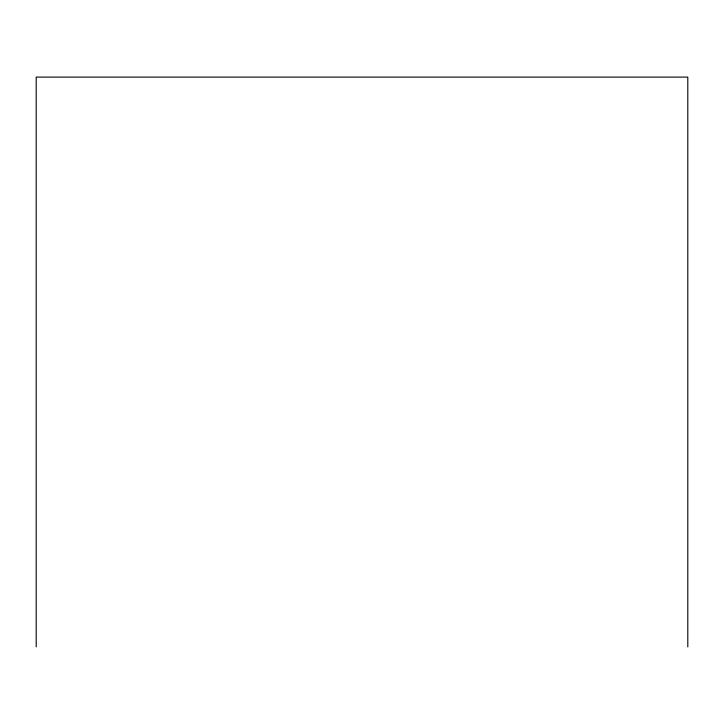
<?xml version="1.0" encoding="UTF-8"?>
<svg xmlns="http://www.w3.org/2000/svg" width="724" height="724" viewBox="0 0 724 724"><rect width="100%" height="100%" fill="white"/><g stroke="black" fill="none" stroke-linecap="round" stroke-linejoin="round"><path stroke-width="1.09" d="M687.8 646.894L687.8 77.106L36.2 77.106L36.2 646.894"/></g></svg>
